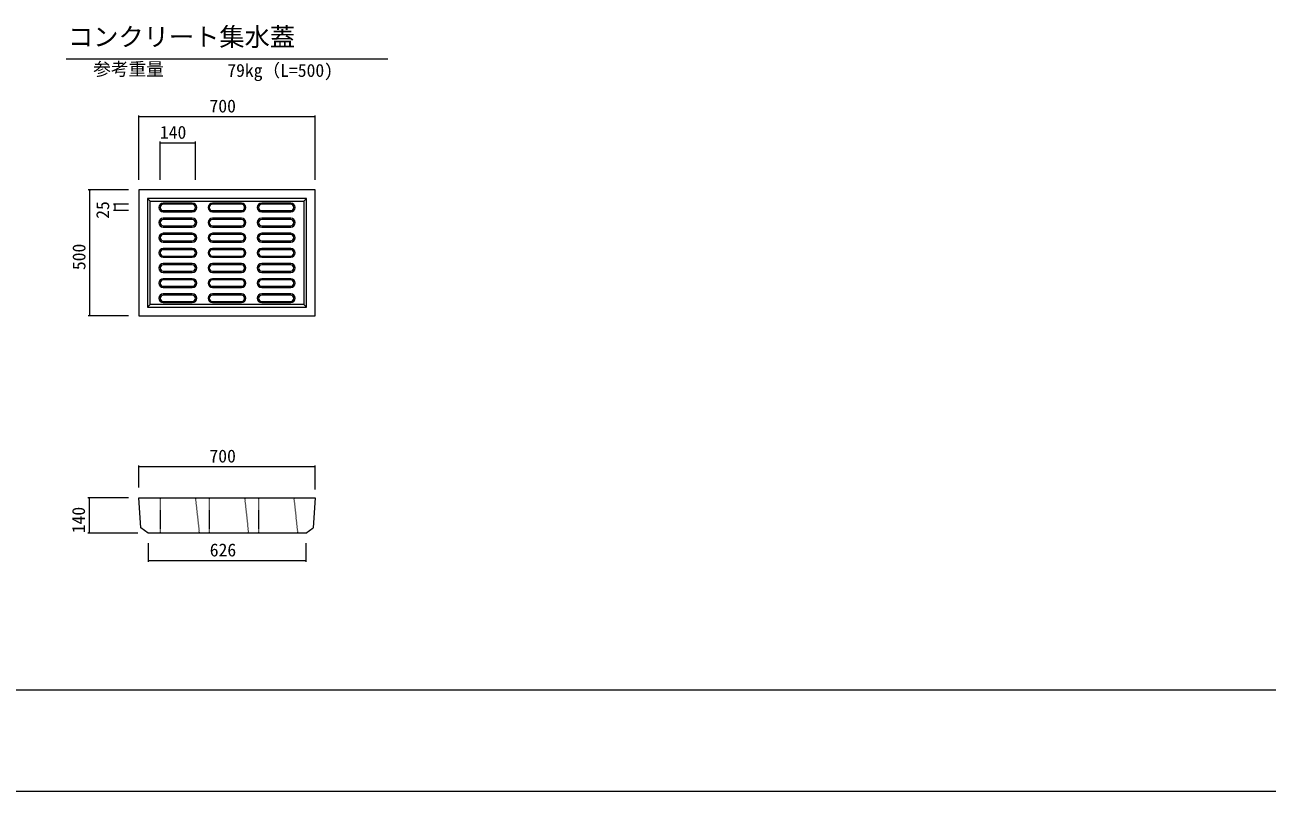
# Model space of a CAD drawing. Units: millimetres on the paper, scale 1:20. Extents: x 0 to 841, y 0 to 594.
# Drawn here: x 190.9 to 437.1, y 0 to 152 of the extents above; entities that cross this region are included whole.
import ezdxf
from ezdxf.enums import TextEntityAlignment as Align

# ---------------------------------------------------------------- set-up
doc = ezdxf.new("R2010")
doc.units = ezdxf.units.MM
doc.linetypes.add('USER1', pattern=[0.1125, 0.0625, -0.05])
for name, color, linetype, lineweight in [('D-STR-DIM（寸法）', 7, 'Continuous', 18), ('D-STR-HTXT（旗揚げ）', 4, 'Continuous', 18), ('D-STR（構造物外形線）', 1, 'Continuous', 18), ('D-TTL(外枠）', 2, 'Continuous', 18), ('DEFPOINTS_2', 8, 'Continuous', 18)]:
    doc.layers.add(name, color=color, linetype=linetype, lineweight=lineweight)
doc.layers.add('D-STR-TXT（文字）', color=7, linetype='Continuous')
doc.styles.add('ＭＳ ゴシック', font='')
doc.styles.get('ＭＳ ゴシック').set_extended_font_data('MS Gothic')

msp = doc.modelspace()

# ---------------------------------------------------------------- linework, layer by layer
at = {"layer": 'D-STR-DIM（寸法）'}
for p, q in [((213.506, 121.254), (213.506, 134.024)), ((213.506, 133.774), (213.656, 133.799)), ((213.506, 133.774), (213.526, 133.774)), ((213.656, 133.749), (213.506, 133.774)), ((213.526, 133.774), (248.486, 133.774)), ((248.356, 133.799), (248.506, 133.774)), ((248.506, 133.774), (248.356, 133.749)), ((248.506, 133.774), (248.486, 133.774)), ((248.506, 121.254), (248.506, 134.024)), ((217.756, 121.254), (217.756, 128.809)), ((217.756, 128.559), (217.906, 128.584)), ((217.756, 128.559), (217.776, 128.559)), ((217.906, 128.534), (217.756, 128.559)), ((217.776, 128.559), (224.736, 128.559)), ((224.606, 128.584), (224.756, 128.559)), ((224.756, 128.559), (224.606, 128.534)), ((224.756, 128.559), (224.736, 128.559)), ((224.756, 121.254), (224.756, 128.809)), ((211.506, 119.254), (203.519, 119.254)), ((203.744, 119.104), (203.769, 119.254)), ((203.769, 119.254), (203.769, 119.234)), ((203.769, 119.254), (203.794, 119.104)), ((203.769, 119.234), (203.769, 94.274)), ((211.506, 116.379), (208.498, 116.379)), ((208.723, 116.229), (208.748, 116.379)), ((208.748, 116.379), (208.748, 116.359)), ((208.748, 116.379), (208.773, 116.229)), ((208.748, 116.359), (208.748, 115.149)), ((211.506, 115.129), (208.498, 115.129)), ((208.748, 115.129), (208.723, 115.279)), ((208.773, 115.279), (208.748, 115.129)), ((208.748, 115.129), (208.748, 115.149)), ((211.506, 94.254), (203.519, 94.254)), ((203.769, 94.254), (203.744, 94.404)), ((203.794, 94.404), (203.769, 94.254)), ((203.769, 94.254), (203.769, 94.274)), ((213.506, 60.193), (213.506, 64.607)), ((213.506, 64.357), (213.656, 64.382)), ((213.506, 64.357), (213.526, 64.357)), ((213.656, 64.332), (213.506, 64.357)), ((213.526, 64.357), (248.46, 64.357)), ((248.33, 64.382), (248.48, 64.357)), ((248.48, 64.357), (248.33, 64.332)), ((248.48, 64.357), (248.46, 64.357)), ((248.48, 59.838), (248.48, 64.607)), ((211.506, 58.193), (203.438, 58.193)), ((203.663, 58.043), (203.688, 58.193)), ((203.688, 58.193), (203.688, 58.173)), ((203.688, 58.193), (203.713, 58.043)), ((203.688, 58.173), (203.688, 51.213)), ((213.362, 51.193), (203.438, 51.193)), ((203.688, 51.193), (203.663, 51.343)), ((203.713, 51.343), (203.688, 51.193)), ((203.688, 51.193), (203.688, 51.213)), ((215.357, 49.193), (215.357, 45.484)), ((246.649, 49.193), (246.649, 45.484)), ((215.357, 45.734), (215.507, 45.759)), ((215.357, 45.734), (215.377, 45.734)), ((215.507, 45.709), (215.357, 45.734)), ((215.377, 45.734), (246.629, 45.734)), ((246.499, 45.759), (246.649, 45.734)), ((246.649, 45.734), (246.499, 45.709)), ((246.649, 45.734), (246.629, 45.734))]:
    msp.add_line(p, q, dxfattribs=at)
at = {"layer": 'D-STR-HTXT（旗揚げ）'}
msp.add_line((199.114, 145.217), (262.898, 145.217), dxfattribs=at)
at = {"layer": 'D-STR（構造物外形線）'}
for p, q in [((213.506, 119.254), (213.506, 94.254)), ((248.506, 119.254), (213.506, 119.254)), ((248.506, 94.254), (248.506, 119.254)), ((215.256, 117.504), (215.256, 96.004)), ((246.756, 117.504), (215.256, 117.504)), ((215.756, 117.004), (215.256, 117.504)), ((215.756, 117.004), (246.256, 117.004)), ((215.756, 96.504), (215.756, 117.004)), ((224.131, 116.629), (218.381, 116.629)), ((224.131, 116.379), (218.381, 116.379)), ((233.881, 116.629), (228.131, 116.629)), ((233.881, 116.379), (228.131, 116.379)), ((243.631, 116.629), (237.881, 116.629)), ((243.631, 116.379), (237.881, 116.379)), ((246.256, 117.004), (246.756, 117.504)), ((246.256, 117.004), (246.256, 96.504)), ((246.756, 96.004), (246.756, 117.504)), ((218.381, 115.129), (224.131, 115.129)), ((218.381, 114.879), (224.131, 114.879)), ((224.131, 113.629), (218.381, 113.629)), ((224.131, 113.379), (218.381, 113.379)), ((228.131, 115.129), (233.881, 115.129)), ((228.131, 114.879), (233.881, 114.879)), ((233.881, 113.629), (228.131, 113.629)), ((233.881, 113.379), (228.131, 113.379)), ((237.881, 115.129), (243.631, 115.129)), ((237.881, 114.879), (243.631, 114.879)), ((243.631, 113.629), (237.881, 113.629)), ((243.631, 113.379), (237.881, 113.379)), ((218.381, 112.129), (224.131, 112.129)), ((218.381, 111.879), (224.131, 111.879)), ((228.131, 112.129), (233.881, 112.129)), ((228.131, 111.879), (233.881, 111.879)), ((237.881, 112.129), (243.631, 112.129)), ((237.881, 111.879), (243.631, 111.879)), ((224.131, 110.629), (218.381, 110.629)), ((224.131, 110.379), (218.381, 110.379)), ((218.381, 109.129), (224.131, 109.129)), ((218.381, 108.879), (224.131, 108.879)), ((233.881, 110.629), (228.131, 110.629)), ((233.881, 110.379), (228.131, 110.379)), ((228.131, 109.129), (233.881, 109.129)), ((228.131, 108.879), (233.881, 108.879)), ((243.631, 110.629), (237.881, 110.629)), ((243.631, 110.379), (237.881, 110.379)), ((237.881, 109.129), (243.631, 109.129)), ((237.881, 108.879), (243.631, 108.879)), ((224.131, 107.629), (218.381, 107.629)), ((224.131, 107.379), (218.381, 107.379)), ((218.381, 106.129), (224.131, 106.129)), ((218.381, 105.879), (224.131, 105.879)), ((233.881, 107.629), (228.131, 107.629)), ((233.881, 107.379), (228.131, 107.379)), ((228.131, 106.129), (233.881, 106.129)), ((228.131, 105.879), (233.881, 105.879)), ((243.631, 107.629), (237.881, 107.629)), ((243.631, 107.379), (237.881, 107.379)), ((237.881, 106.129), (243.631, 106.129)), ((237.881, 105.879), (243.631, 105.879)), ((224.131, 104.629), (218.381, 104.629)), ((224.131, 104.379), (218.381, 104.379)), ((233.881, 104.629), (228.131, 104.629)), ((233.881, 104.379), (228.131, 104.379)), ((243.631, 104.629), (237.881, 104.629)), ((243.631, 104.379), (237.881, 104.379)), ((218.381, 103.129), (224.131, 103.129)), ((218.381, 102.879), (224.131, 102.879)), ((224.131, 101.629), (218.381, 101.629)), ((224.131, 101.379), (218.381, 101.379)), ((228.131, 103.129), (233.881, 103.129)), ((228.131, 102.879), (233.881, 102.879)), ((233.881, 101.629), (228.131, 101.629)), ((233.881, 101.379), (228.131, 101.379)), ((237.881, 103.129), (243.631, 103.129)), ((237.881, 102.879), (243.631, 102.879)), ((243.631, 101.629), (237.881, 101.629)), ((243.631, 101.379), (237.881, 101.379)), ((218.381, 100.129), (224.131, 100.129)), ((218.381, 99.879), (224.131, 99.879)), ((224.131, 98.629), (218.381, 98.629)), ((228.131, 100.129), (233.881, 100.129)), ((228.131, 99.879), (233.881, 99.879)), ((233.881, 98.629), (228.131, 98.629)), ((237.881, 100.129), (243.631, 100.129)), ((237.881, 99.879), (243.631, 99.879)), ((243.631, 98.629), (237.881, 98.629)), ((215.756, 96.504), (215.256, 96.004)), ((246.256, 96.504), (215.756, 96.504)), ((224.131, 98.379), (218.381, 98.379)), ((218.381, 97.129), (224.131, 97.129)), ((218.381, 96.879), (224.131, 96.879)), ((233.881, 98.379), (228.131, 98.379)), ((228.131, 97.129), (233.881, 97.129)), ((228.131, 96.879), (233.881, 96.879)), ((243.631, 98.379), (237.881, 98.379)), ((237.881, 97.129), (243.631, 97.129)), ((237.881, 96.879), (243.631, 96.879)), ((246.256, 96.504), (246.756, 96.004)), ((213.506, 94.254), (248.506, 94.254)), ((215.256, 96.004), (246.756, 96.004)), ((213.506, 58.193), (248.506, 58.193)), ((213.934, 52.196), (213.506, 58.193)), ((248.506, 58.193), (248.077, 52.196)), ((215.367, 51.193), (213.934, 52.196)), ((246.645, 51.193), (248.077, 52.196)), ((246.645, 51.193), (215.367, 51.193))]:
    msp.add_line(p, q, dxfattribs=at)
at = {"layer": 'D-STR（構造物外形線）', "linetype": 'USER1'}
for p, q in [((217.756, 58.193), (217.756, 51.193)), ((224.756, 58.193), (225.506, 51.193)), ((227.506, 58.193), (227.506, 51.193)), ((234.506, 58.193), (235.256, 51.193)), ((237.256, 58.193), (237.256, 51.193)), ((244.256, 58.193), (245.006, 51.193))]:
    msp.add_line(p, q, dxfattribs=at)
at = {"layer": 'D-STR（構造物外形線）'}
for centre, radius, start, end in [((218.381, 115.754), 0.875, 90, 180), ((218.381, 115.754), 0.875, 180, 270), ((218.381, 115.754), 0.625, 90, 180), ((218.381, 115.754), 0.625, 180, 270), ((224.131, 115.754), 0.875, 0, 90), ((224.131, 115.754), 0.625, 0, 90), ((224.131, 115.754), 0.625, 270, 0), ((224.131, 115.754), 0.875, 270, 0), ((228.131, 115.754), 0.875, 90, 180), ((228.131, 115.754), 0.875, 180, 270), ((228.131, 115.754), 0.625, 90, 180), ((228.131, 115.754), 0.625, 180, 270), ((233.881, 115.754), 0.875, 0, 90), ((233.881, 115.754), 0.625, 0, 90), ((233.881, 115.754), 0.625, 270, 0), ((233.881, 115.754), 0.875, 270, 0), ((237.881, 115.754), 0.875, 90, 180), ((237.881, 115.754), 0.875, 180, 270), ((237.881, 115.754), 0.625, 90, 180), ((237.881, 115.754), 0.625, 180, 270), ((243.631, 115.754), 0.875, 0, 90), ((243.631, 115.754), 0.625, 0, 90), ((243.631, 115.754), 0.625, 270, 0), ((243.631, 115.754), 0.875, 270, 0), ((218.381, 112.754), 0.875, 90, 180), ((218.381, 112.754), 0.625, 90, 180), ((224.131, 112.754), 0.875, 0, 90), ((224.131, 112.754), 0.625, 0, 90), ((228.131, 112.754), 0.875, 90, 180), ((228.131, 112.754), 0.625, 90, 180), ((233.881, 112.754), 0.875, 0, 90), ((233.881, 112.754), 0.625, 0, 90), ((237.881, 112.754), 0.875, 90, 180), ((237.881, 112.754), 0.625, 90, 180), ((243.631, 112.754), 0.875, 0, 90), ((243.631, 112.754), 0.625, 0, 90), ((218.381, 112.754), 0.875, 180, 270), ((218.381, 112.754), 0.625, 180, 270), ((224.131, 112.754), 0.625, 270, 0), ((224.131, 112.754), 0.875, 270, 0), ((228.131, 112.754), 0.875, 180, 270), ((228.131, 112.754), 0.625, 180, 270), ((233.881, 112.754), 0.625, 270, 0), ((233.881, 112.754), 0.875, 270, 0), ((237.881, 112.754), 0.875, 180, 270), ((237.881, 112.754), 0.625, 180, 270), ((243.631, 112.754), 0.625, 270, 0), ((243.631, 112.754), 0.875, 270, 0), ((218.381, 109.754), 0.875, 90, 180), ((218.381, 109.754), 0.875, 180, 270), ((218.381, 109.754), 0.625, 90, 180), ((218.381, 109.754), 0.625, 180, 270), ((224.131, 109.754), 0.875, 0, 90), ((224.131, 109.754), 0.625, 0, 90), ((224.131, 109.754), 0.625, 270, 0), ((224.131, 109.754), 0.875, 270, 0), ((228.131, 109.754), 0.875, 90, 180), ((228.131, 109.754), 0.875, 180, 270), ((228.131, 109.754), 0.625, 90, 180), ((228.131, 109.754), 0.625, 180, 270), ((233.881, 109.754), 0.875, 0, 90), ((233.881, 109.754), 0.625, 0, 90), ((233.881, 109.754), 0.625, 270, 0), ((233.881, 109.754), 0.875, 270, 0), ((237.881, 109.754), 0.875, 90, 180), ((237.881, 109.754), 0.875, 180, 270), ((237.881, 109.754), 0.625, 90, 180), ((237.881, 109.754), 0.625, 180, 270), ((243.631, 109.754), 0.875, 0, 90), ((243.631, 109.754), 0.625, 0, 90), ((243.631, 109.754), 0.625, 270, 0), ((243.631, 109.754), 0.875, 270, 0), ((218.381, 106.754), 0.875, 90, 180), ((218.381, 106.754), 0.875, 180, 270), ((218.381, 106.754), 0.625, 90, 180), ((218.381, 106.754), 0.625, 180, 270), ((224.131, 106.754), 0.875, 0, 90), ((224.131, 106.754), 0.625, 0, 90), ((224.131, 106.754), 0.625, 270, 0), ((224.131, 106.754), 0.875, 270, 0), ((228.131, 106.754), 0.875, 90, 180), ((228.131, 106.754), 0.875, 180, 270), ((228.131, 106.754), 0.625, 90, 180), ((228.131, 106.754), 0.625, 180, 270), ((233.881, 106.754), 0.875, 0, 90), ((233.881, 106.754), 0.625, 0, 90), ((233.881, 106.754), 0.625, 270, 0), ((233.881, 106.754), 0.875, 270, 0), ((237.881, 106.754), 0.875, 90, 180), ((237.881, 106.754), 0.875, 180, 270), ((237.881, 106.754), 0.625, 90, 180), ((237.881, 106.754), 0.625, 180, 270), ((243.631, 106.754), 0.875, 0, 90), ((243.631, 106.754), 0.625, 0, 90), ((243.631, 106.754), 0.625, 270, 0), ((243.631, 106.754), 0.875, 270, 0), ((218.381, 103.754), 0.875, 90, 180), ((218.381, 103.754), 0.875, 180, 270), ((218.381, 103.754), 0.625, 90, 180), ((218.381, 103.754), 0.625, 180, 270), ((224.131, 103.754), 0.875, 0, 90), ((224.131, 103.754), 0.625, 0, 90), ((224.131, 103.754), 0.625, 270, 0), ((224.131, 103.754), 0.875, 270, 0), ((228.131, 103.754), 0.875, 90, 180), ((228.131, 103.754), 0.875, 180, 270), ((228.131, 103.754), 0.625, 90, 180), ((228.131, 103.754), 0.625, 180, 270), ((233.881, 103.754), 0.875, 0, 90), ((233.881, 103.754), 0.625, 0, 90), ((233.881, 103.754), 0.625, 270, 0), ((233.881, 103.754), 0.875, 270, 0), ((237.881, 103.754), 0.875, 90, 180), ((237.881, 103.754), 0.875, 180, 270), ((237.881, 103.754), 0.625, 90, 180), ((237.881, 103.754), 0.625, 180, 270), ((243.631, 103.754), 0.875, 0, 90), ((243.631, 103.754), 0.625, 0, 90), ((243.631, 103.754), 0.625, 270, 0), ((243.631, 103.754), 0.875, 270, 0), ((218.381, 100.754), 0.875, 90, 180), ((218.381, 100.754), 0.625, 90, 180), ((224.131, 100.754), 0.875, 0, 90), ((224.131, 100.754), 0.625, 0, 90), ((228.131, 100.754), 0.875, 90, 180), ((228.131, 100.754), 0.625, 90, 180), ((233.881, 100.754), 0.875, 0, 90), ((233.881, 100.754), 0.625, 0, 90), ((237.881, 100.754), 0.875, 90, 180), ((237.881, 100.754), 0.625, 90, 180), ((243.631, 100.754), 0.875, 0, 90), ((243.631, 100.754), 0.625, 0, 90), ((218.381, 100.754), 0.875, 180, 270), ((218.381, 97.754), 0.875, 90, 180), ((218.381, 100.754), 0.625, 180, 270), ((224.131, 100.754), 0.625, 270, 0), ((224.131, 100.754), 0.875, 270, 0), ((224.131, 97.754), 0.875, 0, 90), ((228.131, 100.754), 0.875, 180, 270), ((228.131, 97.754), 0.875, 90, 180), ((228.131, 100.754), 0.625, 180, 270), ((233.881, 100.754), 0.625, 270, 0), ((233.881, 100.754), 0.875, 270, 0), ((233.881, 97.754), 0.875, 0, 90), ((237.881, 100.754), 0.875, 180, 270), ((237.881, 97.754), 0.875, 90, 180), ((237.881, 100.754), 0.625, 180, 270), ((243.631, 100.754), 0.625, 270, 0), ((243.631, 100.754), 0.875, 270, 0), ((243.631, 97.754), 0.875, 0, 90), ((218.381, 97.754), 0.875, 180, 270), ((218.381, 97.754), 0.625, 90, 180), ((218.381, 97.754), 0.625, 180, 270), ((224.131, 97.754), 0.625, 0, 90), ((224.131, 97.754), 0.625, 270, 0), ((224.131, 97.754), 0.875, 270, 0), ((228.131, 97.754), 0.875, 180, 270), ((228.131, 97.754), 0.625, 90, 180), ((228.131, 97.754), 0.625, 180, 270), ((233.881, 97.754), 0.625, 0, 90), ((233.881, 97.754), 0.625, 270, 0), ((233.881, 97.754), 0.875, 270, 0), ((237.881, 97.754), 0.875, 180, 270), ((237.881, 97.754), 0.625, 90, 180), ((237.881, 97.754), 0.625, 180, 270), ((243.631, 97.754), 0.625, 0, 90), ((243.631, 97.754), 0.625, 270, 0), ((243.631, 97.754), 0.875, 270, 0)]:
    msp.add_arc(centre, radius, start, end, dxfattribs=at)
at = {"layer": 'D-TTL(外枠）'}
msp.add_line((820, 20), (25, 20), dxfattribs=at)
at = {"layer": 'DEFPOINTS_2'}
msp.add_line((0, 0), (840, 0), dxfattribs=at)

# ---------------------------------------------------------------- texts
at = {"layer": 'D-STR-DIM（寸法）', "style": 'ＭＳ ゴシック'}
for s, p in [('700', (227.541, 133.824)), ('140', (217.711, 128.609)), ('700', (227.529, 64.407)), ('626', (227.592, 45.784))]:
    msp.add_text(s, height=2.566, dxfattribs=at).set_placement(p, align=Align.BOTTOM_LEFT)
for s, p in [('25', (208.423, 113.507)), ('500', (203.719, 103.334)), ('140', (203.638, 51.148))]:
    msp.add_text(s, height=2.566, rotation=90, dxfattribs=at).set_placement(p, align=Align.BOTTOM_LEFT)
at = {"layer": 'D-STR-TXT（文字）', "style": 'ＭＳ ゴシック'}
for s, height, p in [('コンクリート集水蓋', 3.666, (199.496, 146.666)), ('参考重量', 2.566, (204.493, 141.151)), ('79kg（L=500)', 2.566, (231.065, 140.887))]:
    msp.add_text(s, height=height, dxfattribs=at).set_placement(p, align=Align.BOTTOM_LEFT)

doc.saveas('drawing.dxf')
